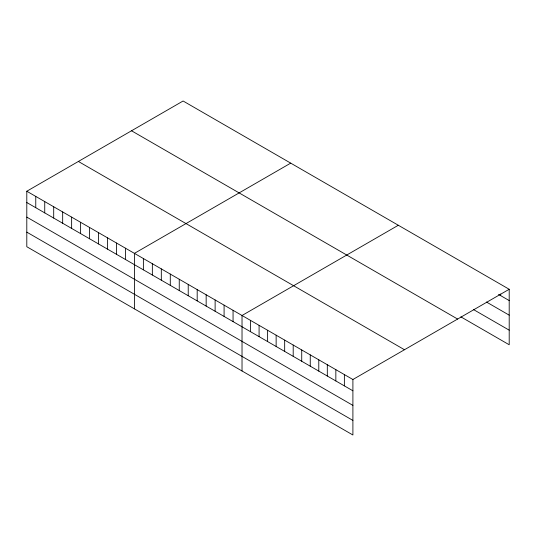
<?xml version="1.0" encoding="UTF-8"?>
<svg xmlns="http://www.w3.org/2000/svg" width="536" height="536" viewBox="0 0 536 536"><rect width="100%" height="100%" fill="white"/><g stroke="black" fill="none" stroke-linecap="round" stroke-linejoin="round"><path stroke-width="0.8" d="M26.8 191.238L352.902 379.508L352.902 434.998L26.8 246.728L26.8 191.238L183.098 101.003L509.2 289.273L509.2 344.762L460.873 316.856M290.713 163.132L134.415 253.367L134.415 308.857M398.328 225.261L242.024 315.496L242.024 370.986M352.902 379.508L509.2 289.273M498.54 294.411L509.2 300.569M486.454 302.023L509.2 315.155M473.663 309.661L509.2 330.176M131.521 130.777L457.623 319.054M78.377 161.457L404.479 349.733M26.8 202.534L352.902 390.804M26.8 217.12L352.902 405.39M26.8 232.142L352.902 420.418M500.671 294.03L500.671 295.644M344.373 374.584L344.373 385.88M335.844 369.659L335.844 380.955M327.315 364.741L327.315 376.031M318.786 359.817L318.786 371.113M310.257 354.892L310.257 366.188M301.728 349.968L301.728 361.264M293.199 345.043L293.199 356.34M284.67 340.119L284.67 351.415M276.14 335.194L276.14 346.49M267.611 330.27L267.611 341.566M259.082 325.345L259.082 336.642M250.553 320.421L250.553 331.717M233.06 310.317L233.06 321.613M224.088 305.145L224.088 316.441M215.124 299.966L215.124 311.262M206.159 294.787L206.159 306.083M197.188 289.608L197.188 300.904M188.223 284.435L188.223 295.731M179.252 279.256L179.252 290.552M170.287 274.077L170.287 285.373M161.316 268.898L161.316 280.194M152.351 263.725L152.351 275.022M143.38 258.546L143.38 269.843M125.444 248.188L125.444 259.484M116.48 243.016L116.48 254.305M107.508 237.837L107.508 249.133M98.544 232.658L98.544 243.954M89.572 227.478L89.572 238.775M80.608 222.299L80.608 233.595M71.636 217.127L71.636 228.423M62.672 211.948L62.672 223.244M53.701 206.769L53.701 218.065M44.736 201.59L44.736 212.886M35.765 196.417L35.765 207.713"/></g></svg>
